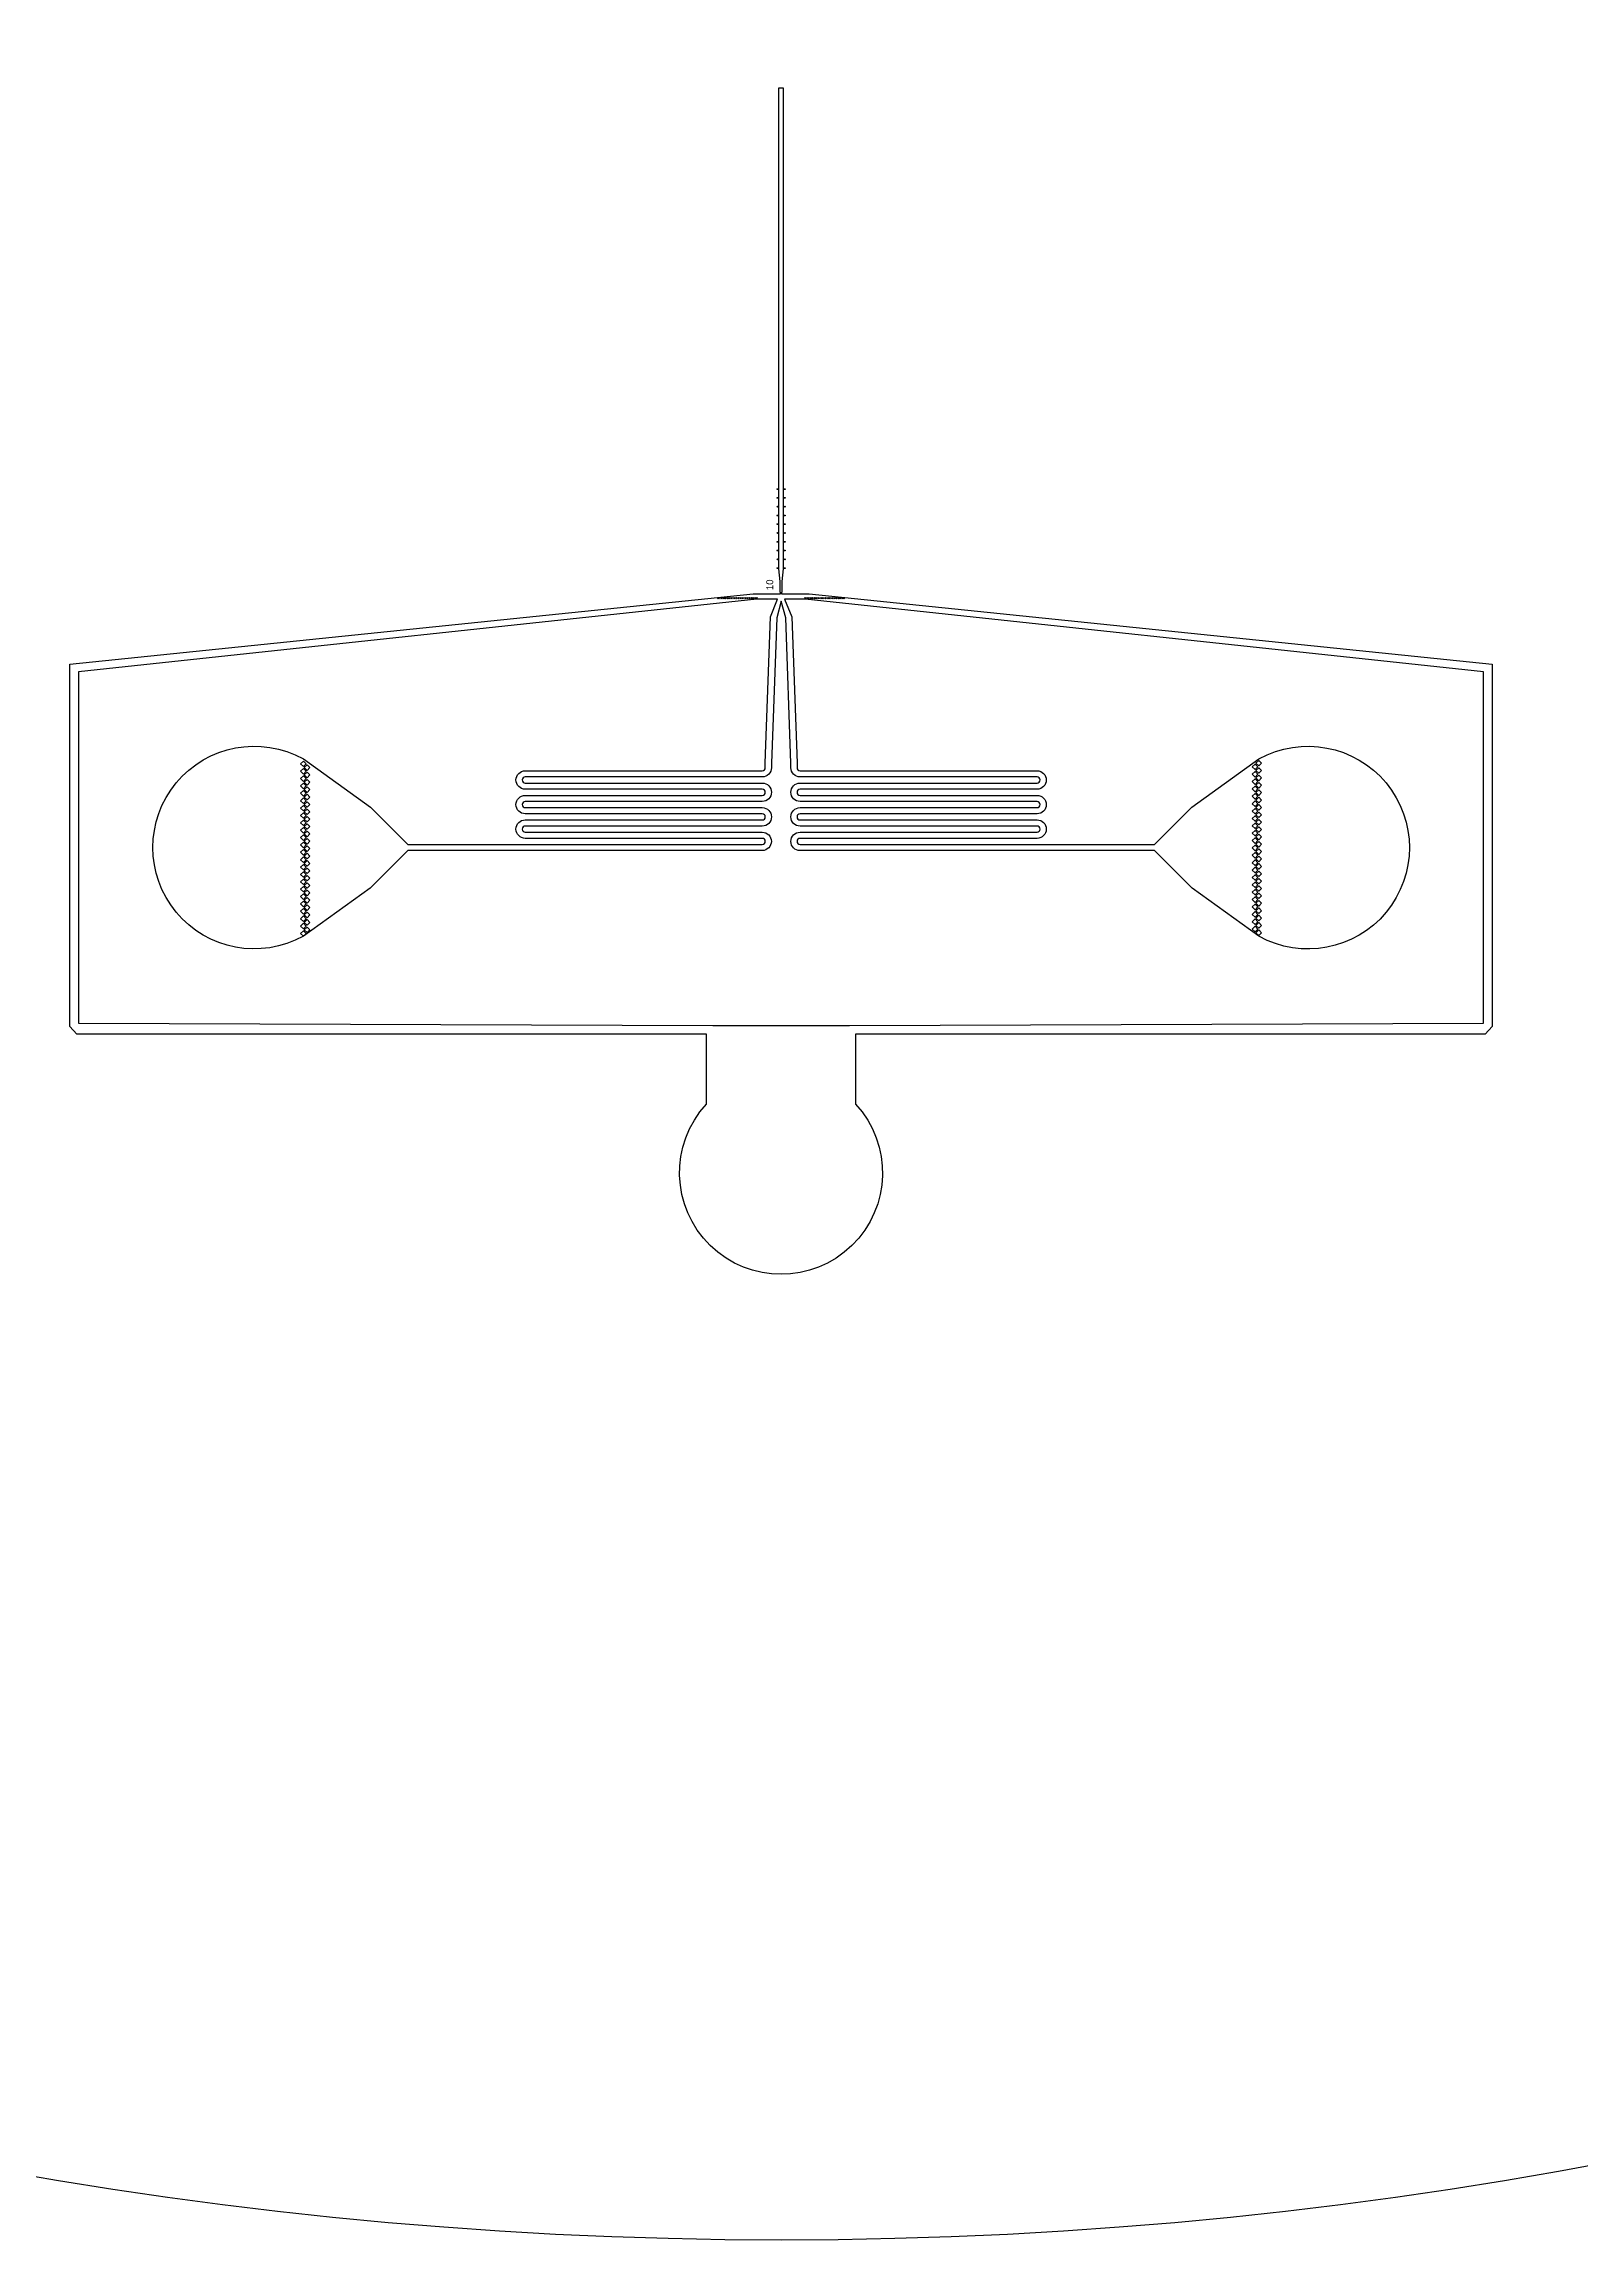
# Model space of a CAD drawing. Header units: inches. Extents: x -50 to 50, y -50 to 50.
# Drawn here: x -8.4 to 9.1, y -50 to -24.98 of the extents above; entities that cross this region are included whole.
import ezdxf

# ---------------------------------------------------------------- set-up
doc = ezdxf.new("R2010")
doc.units = ezdxf.units.IN
doc.header["$MEASUREMENT"] = 0
doc.styles.get("Standard").update_dxf_attribs({"font": 'arial.ttf'})

# ---------------------------------------------------------------- blocks, each defined once
blk = doc.blocks.new('*U19')
for centre in [(-0.042, 0), (0.042, 0)]:
    blk.add_circle(centre, 0.005)
blk = doc.blocks.new('*U20')
at = {"color": 0, "linetype": 'ByBlock', "lineweight": -2, "transparency": 16777216}
for p in [(0, 0.9), (0, 0.8), (0, 0.7), (0, 0.6), (0, 0.5), (0, 0.4), (0, 0.3), (0, 0.2), (0, 0.1), (0, 0)]:
    blk.add_blockref('*U19', p, dxfattribs=at)

msp = doc.modelspace()

# ---------------------------------------------------------------- linework, layer by layer
msp.add_lwpolyline([(0.02, -25.479), (0.02, -30.961), (0.005, -31.104), (0.005, -31.224), (0, -31.224), (0, -31.244), (0.314, -31.244), (8.095, -32.045), (8.095, -36.173), (8.015, -36.261), (0.844, -36.261), (0.844, -37.057, -2.283917), (-0.854, -37.057), (-0.854, -36.261), (-8.025, -36.261), (-8.105, -36.173), (-8.105, -32.045), (-0.324, -31.244), (-0.01, -31.244), (-0.01, -31.224), (-0.015, -31.224), (-0.015, -31.104), (-0.03, -30.961), (-0.03, -25.479)], format="xyb", close=True)
msp.add_lwpolyline([(4.083, -34.17), (0.212, -34.17, -1), (0.212, -33.96), (2.911, -33.96, 1), (2.911, -33.89), (0.212, -33.89, -1), (0.212, -33.68), (2.911, -33.68, 1), (2.911, -33.61), (0.212, -33.61, -1), (0.212, -33.4), (2.911, -33.4, 1), (2.911, -33.33), (0.212, -33.33, -0.414214), (0.107, -33.225), (0.107, -33.175), (0.049, -31.517), (-0.005, -31.329), (-0.055, -31.517), (-0.115, -33.175), (-0.115, -33.225, -0.414214), (-0.22, -33.33), (-2.919, -33.33, 1), (-2.919, -33.4), (-0.22, -33.4, -1), (-0.22, -33.61), (-2.919, -33.61, 1), (-2.919, -33.68), (-0.22, -33.68, -1), (-0.22, -33.89), (-2.919, -33.89, 1), (-2.919, -33.96), (-0.22, -33.96, -1), (-0.22, -34.169), (-4.092, -34.169), (-4.257, -34.169), (-4.684, -34.597), (-5.446, -35.145, -1.695798), (-5.446, -33.124), (-4.683, -33.674), (-4.257, -34.1), (-4.092, -34.1), (-0.22, -34.1, 0.999885), (-0.22, -34.03), (-2.919, -34.03, -1), (-2.919, -33.82), (-0.22, -33.82, 1), (-0.22, -33.75), (-2.919, -33.75, -1), (-2.919, -33.54), (-0.22, -33.54, 1), (-0.22, -33.47), (-2.919, -33.47, -1), (-2.919, -33.26), (-0.22, -33.26, 0.414214), (-0.185, -33.225), (-0.185, -33.174), (-0.125, -31.508), (-0.045, -31.304), (-0.28, -31.304), (-8.005, -32.134), (-8.005, -36.134), (-0.783, -36.161), (0.773, -36.161), (7.995, -36.134), (7.995, -32.134), (0.27, -31.304), (0.035, -31.304), (0.119, -31.508), (0.177, -33.174), (0.177, -33.225, 0.414214), (0.212, -33.26), (2.911, -33.26, -1), (2.911, -33.47), (0.212, -33.47, 1), (0.212, -33.54), (2.911, -33.54, -1), (2.911, -33.75), (0.212, -33.75, 1), (0.212, -33.82), (2.911, -33.82, -1), (2.911, -34.03), (0.212, -34.03, 0.999885), (0.212, -34.1), (4.083, -34.1), (4.249, -34.1), (4.674, -33.675), (5.438, -33.125, -1.695798), (5.438, -35.146), (4.677, -34.598), (4.249, -34.17), (4.083, -34.17)], format="xyb")
for points in [[(-0.714, -31.293), (-0.721, -31.286), (-0.728, -31.293), (-0.721, -31.301)], [(-0.693, -31.293), (-0.7, -31.286), (-0.707, -31.293), (-0.7, -31.301)], [(-0.672, -31.293), (-0.679, -31.286), (-0.686, -31.293), (-0.679, -31.301)], [(-0.651, -31.293), (-0.658, -31.286), (-0.665, -31.293), (-0.658, -31.301)], [(-0.63, -31.293), (-0.637, -31.286), (-0.644, -31.293), (-0.637, -31.301)], [(-0.609, -31.293), (-0.616, -31.286), (-0.623, -31.293), (-0.616, -31.301)], [(-0.588, -31.293), (-0.595, -31.286), (-0.602, -31.293), (-0.595, -31.301)], [(-0.567, -31.293), (-0.574, -31.286), (-0.581, -31.293), (-0.574, -31.301)], [(-0.546, -31.293), (-0.553, -31.286), (-0.56, -31.293), (-0.553, -31.301)], [(-0.525, -31.293), (-0.532, -31.286), (-0.539, -31.293), (-0.532, -31.301)], [(-0.504, -31.293), (-0.511, -31.286), (-0.518, -31.293), (-0.511, -31.301)], [(-0.483, -31.293), (-0.49, -31.286), (-0.497, -31.293), (-0.49, -31.301)], [(-0.462, -31.293), (-0.469, -31.286), (-0.476, -31.293), (-0.469, -31.301)], [(-0.441, -31.293), (-0.448, -31.286), (-0.455, -31.293), (-0.448, -31.301)], [(-0.42, -31.293), (-0.427, -31.286), (-0.434, -31.293), (-0.427, -31.301)], [(-0.399, -31.293), (-0.406, -31.286), (-0.413, -31.293), (-0.406, -31.301)], [(-0.378, -31.293), (-0.385, -31.286), (-0.392, -31.293), (-0.385, -31.301)], [(-0.357, -31.293), (-0.364, -31.286), (-0.371, -31.293), (-0.364, -31.301)], [(-0.336, -31.293), (-0.343, -31.286), (-0.35, -31.293), (-0.343, -31.301)], [(-0.315, -31.293), (-0.322, -31.286), (-0.329, -31.293), (-0.322, -31.301)], [(-0.294, -31.293), (-0.301, -31.286), (-0.308, -31.293), (-0.301, -31.301)], [(-0.273, -31.293), (-0.28, -31.286), (-0.287, -31.293), (-0.28, -31.301)], [(0.263, -31.293), (0.27, -31.286), (0.277, -31.293), (0.27, -31.301)], [(0.284, -31.293), (0.291, -31.286), (0.298, -31.293), (0.291, -31.301)], [(0.305, -31.293), (0.312, -31.286), (0.319, -31.293), (0.312, -31.301)], [(0.326, -31.293), (0.333, -31.286), (0.34, -31.293), (0.333, -31.301)], [(0.347, -31.293), (0.354, -31.286), (0.361, -31.293), (0.354, -31.301)], [(0.368, -31.293), (0.375, -31.286), (0.382, -31.293), (0.375, -31.301)], [(0.389, -31.293), (0.396, -31.286), (0.403, -31.293), (0.396, -31.301)], [(0.41, -31.293), (0.417, -31.286), (0.424, -31.293), (0.417, -31.301)], [(0.431, -31.293), (0.438, -31.286), (0.445, -31.293), (0.438, -31.301)], [(0.452, -31.293), (0.459, -31.286), (0.466, -31.293), (0.459, -31.301)], [(0.473, -31.293), (0.48, -31.286), (0.487, -31.293), (0.48, -31.301)], [(0.494, -31.293), (0.501, -31.286), (0.508, -31.293), (0.501, -31.301)], [(0.515, -31.293), (0.522, -31.286), (0.529, -31.293), (0.522, -31.301)], [(0.536, -31.293), (0.543, -31.286), (0.55, -31.293), (0.543, -31.301)], [(0.557, -31.293), (0.564, -31.286), (0.571, -31.293), (0.564, -31.301)], [(0.578, -31.293), (0.585, -31.286), (0.592, -31.293), (0.585, -31.301)], [(0.599, -31.293), (0.606, -31.286), (0.613, -31.293), (0.606, -31.301)], [(0.62, -31.293), (0.627, -31.286), (0.634, -31.293), (0.627, -31.301)], [(0.641, -31.293), (0.648, -31.286), (0.655, -31.293), (0.648, -31.301)], [(0.662, -31.293), (0.669, -31.286), (0.676, -31.293), (0.669, -31.301)], [(0.683, -31.293), (0.69, -31.286), (0.697, -31.293), (0.69, -31.301)], [(0.704, -31.293), (0.711, -31.286), (0.718, -31.293), (0.711, -31.301)], [(-5.478, -33.181), (-5.446, -33.149), (-5.414, -33.181), (-5.446, -33.213)], [(-5.446, -33.297), (-5.478, -33.265), (-5.446, -33.233), (-5.414, -33.265)], [(-5.436, -33.223), (-5.404, -33.191), (-5.372, -33.223), (-5.404, -33.255)], [(-5.436, -33.307), (-5.404, -33.275), (-5.372, -33.307), (-5.404, -33.339)], [(5.426, -33.215), (5.394, -33.184), (5.362, -33.215), (5.394, -33.247)], [(5.426, -33.299), (5.394, -33.268), (5.362, -33.299), (5.394, -33.331)], [(5.468, -33.173), (5.436, -33.142), (5.404, -33.173), (5.436, -33.205)], [(5.436, -33.289), (5.468, -33.257), (5.436, -33.226), (5.404, -33.257)], [(-5.446, -33.381), (-5.478, -33.349), (-5.446, -33.317), (-5.414, -33.349)], [(-5.446, -33.465), (-5.478, -33.433), (-5.446, -33.401), (-5.414, -33.433)], [(-5.446, -33.549), (-5.478, -33.517), (-5.446, -33.486), (-5.414, -33.517)], [(-5.436, -33.391), (-5.404, -33.359), (-5.372, -33.391), (-5.404, -33.423)], [(-5.404, -33.444), (-5.372, -33.475), (-5.404, -33.507), (-5.436, -33.475)], [(-5.404, -33.528), (-5.372, -33.559), (-5.404, -33.591), (-5.436, -33.559)], [(5.426, -33.383), (5.394, -33.352), (5.362, -33.383), (5.394, -33.415)], [(5.394, -33.436), (5.362, -33.467), (5.394, -33.499), (5.426, -33.467)], [(5.394, -33.52), (5.362, -33.551), (5.394, -33.583), (5.426, -33.551)], [(5.436, -33.373), (5.468, -33.341), (5.436, -33.31), (5.404, -33.341)], [(5.436, -33.457), (5.468, -33.425), (5.436, -33.394), (5.404, -33.425)], [(5.436, -33.541), (5.468, -33.509), (5.436, -33.478), (5.404, -33.509)], [(-5.446, -33.633), (-5.478, -33.601), (-5.446, -33.57), (-5.414, -33.601)], [(-5.446, -33.717), (-5.478, -33.685), (-5.446, -33.654), (-5.414, -33.685)], [(-5.446, -33.801), (-5.478, -33.769), (-5.446, -33.738), (-5.414, -33.769)], [(-5.404, -33.612), (-5.372, -33.643), (-5.404, -33.675), (-5.436, -33.643)], [(-5.404, -33.696), (-5.372, -33.727), (-5.404, -33.759), (-5.436, -33.727)], [(5.394, -33.604), (5.362, -33.635), (5.394, -33.667), (5.426, -33.635)], [(5.394, -33.688), (5.362, -33.719), (5.394, -33.751), (5.426, -33.719)], [(5.394, -33.772), (5.362, -33.803), (5.394, -33.835), (5.426, -33.803)], [(5.436, -33.625), (5.468, -33.593), (5.436, -33.562), (5.404, -33.593)], [(5.436, -33.709), (5.468, -33.677), (5.436, -33.646), (5.404, -33.677)], [(5.436, -33.793), (5.468, -33.761), (5.436, -33.73), (5.404, -33.761)], [(-5.446, -33.885), (-5.478, -33.853), (-5.446, -33.822), (-5.414, -33.853)], [(-5.446, -33.969), (-5.478, -33.937), (-5.446, -33.906), (-5.414, -33.937)], [(-5.446, -34.053), (-5.478, -34.021), (-5.446, -33.99), (-5.414, -34.021)], [(-5.446, -34.053), (-5.478, -34.021), (-5.446, -33.99), (-5.414, -34.021)], [(-5.404, -33.78), (-5.372, -33.811), (-5.404, -33.843), (-5.436, -33.811)], [(-5.404, -33.864), (-5.372, -33.895), (-5.404, -33.927), (-5.436, -33.895)], [(-5.404, -33.948), (-5.372, -33.979), (-5.404, -34.011), (-5.436, -33.979)], [(5.394, -33.856), (5.362, -33.887), (5.394, -33.919), (5.426, -33.887)], [(5.394, -33.94), (5.362, -33.971), (5.394, -34.003), (5.426, -33.971)], [(5.426, -34.055), (5.394, -34.024), (5.362, -34.055), (5.394, -34.087)], [(5.436, -33.877), (5.468, -33.845), (5.436, -33.814), (5.404, -33.845)], [(5.436, -33.961), (5.468, -33.929), (5.436, -33.898), (5.404, -33.929)], [(5.436, -34.045), (5.468, -34.013), (5.436, -33.982), (5.404, -34.013)], [(5.436, -34.045), (5.468, -34.013), (5.436, -33.982), (5.404, -34.013)], [(-5.446, -34.137), (-5.478, -34.105), (-5.446, -34.074), (-5.414, -34.105)], [(-5.446, -34.221), (-5.478, -34.189), (-5.446, -34.158), (-5.414, -34.189)], [(-5.478, -34.273), (-5.446, -34.242), (-5.414, -34.273), (-5.446, -34.305)], [(-5.436, -34.063), (-5.404, -34.032), (-5.372, -34.063), (-5.404, -34.095)], [(-5.436, -34.147), (-5.404, -34.116), (-5.372, -34.147), (-5.404, -34.179)], [(-5.404, -34.2), (-5.372, -34.231), (-5.404, -34.263), (-5.436, -34.231)], [(5.426, -34.139), (5.394, -34.108), (5.362, -34.139), (5.394, -34.171)], [(5.394, -34.192), (5.362, -34.223), (5.394, -34.255), (5.426, -34.223)], [(5.426, -34.307), (5.394, -34.276), (5.362, -34.307), (5.394, -34.339)], [(5.436, -34.129), (5.468, -34.097), (5.436, -34.066), (5.404, -34.097)], [(5.436, -34.213), (5.468, -34.181), (5.436, -34.15), (5.404, -34.181)], [(5.468, -34.265), (5.436, -34.234), (5.404, -34.265), (5.436, -34.297)], [(-5.446, -34.389), (-5.478, -34.357), (-5.446, -34.326), (-5.414, -34.357)], [(-5.446, -34.473), (-5.478, -34.441), (-5.446, -34.41), (-5.414, -34.441)], [(-5.446, -34.557), (-5.478, -34.525), (-5.446, -34.494), (-5.414, -34.525)], [(-5.436, -34.315), (-5.404, -34.284), (-5.372, -34.315), (-5.404, -34.347)], [(-5.436, -34.399), (-5.404, -34.368), (-5.372, -34.399), (-5.404, -34.431)], [(-5.436, -34.483), (-5.404, -34.452), (-5.372, -34.483), (-5.404, -34.515)], [(5.426, -34.391), (5.394, -34.36), (5.362, -34.391), (5.394, -34.423)], [(5.426, -34.475), (5.394, -34.444), (5.362, -34.475), (5.394, -34.507)], [(5.394, -34.528), (5.362, -34.559), (5.394, -34.591), (5.426, -34.559)], [(5.436, -34.381), (5.468, -34.349), (5.436, -34.318), (5.404, -34.349)], [(5.436, -34.465), (5.468, -34.433), (5.436, -34.402), (5.404, -34.433)], [(5.436, -34.549), (5.468, -34.517), (5.436, -34.486), (5.404, -34.517)], [(-5.446, -34.641), (-5.478, -34.609), (-5.446, -34.578), (-5.414, -34.609)], [(-5.446, -34.725), (-5.478, -34.693), (-5.446, -34.662), (-5.414, -34.693)], [(-5.446, -34.809), (-5.478, -34.777), (-5.446, -34.746), (-5.414, -34.777)], [(-5.404, -34.536), (-5.372, -34.567), (-5.404, -34.599), (-5.436, -34.567)], [(-5.404, -34.62), (-5.372, -34.651), (-5.404, -34.683), (-5.436, -34.651)], [(-5.404, -34.704), (-5.372, -34.735), (-5.404, -34.767), (-5.436, -34.735)], [(5.394, -34.612), (5.362, -34.643), (5.394, -34.675), (5.426, -34.643)], [(5.394, -34.696), (5.362, -34.727), (5.394, -34.759), (5.426, -34.727)], [(5.436, -34.633), (5.468, -34.601), (5.436, -34.57), (5.404, -34.601)], [(5.436, -34.717), (5.468, -34.685), (5.436, -34.654), (5.404, -34.685)], [(5.436, -34.801), (5.468, -34.77), (5.436, -34.738), (5.404, -34.77)], [(-5.446, -34.893), (-5.478, -34.861), (-5.446, -34.83), (-5.414, -34.861)], [(-5.446, -34.977), (-5.478, -34.945), (-5.446, -34.914), (-5.414, -34.945)], [(-5.446, -35.061), (-5.478, -35.029), (-5.446, -34.998), (-5.414, -35.029)], [(-5.404, -34.788), (-5.372, -34.819), (-5.404, -34.851), (-5.436, -34.819)], [(-5.404, -34.872), (-5.372, -34.903), (-5.404, -34.935), (-5.436, -34.903)], [(-5.404, -34.956), (-5.372, -34.987), (-5.404, -35.019), (-5.436, -34.987)], [(5.394, -34.78), (5.362, -34.812), (5.394, -34.843), (5.426, -34.812)], [(5.394, -34.864), (5.362, -34.896), (5.394, -34.927), (5.426, -34.896)], [(5.394, -34.948), (5.362, -34.98), (5.394, -35.011), (5.426, -34.98)], [(5.436, -34.885), (5.468, -34.854), (5.436, -34.822), (5.404, -34.854)], [(5.436, -34.969), (5.468, -34.938), (5.436, -34.906), (5.404, -34.938)], [(5.436, -35.053), (5.468, -35.022), (5.436, -34.99), (5.404, -35.022)], [(-5.446, -35.145), (-5.478, -35.113), (-5.446, -35.082), (-5.414, -35.113)], [(-5.404, -35.04), (-5.372, -35.071), (-5.404, -35.103), (-5.436, -35.071)], [(5.394, -35.032), (5.362, -35.064), (5.394, -35.095), (5.426, -35.064)], [(5.436, -35.137), (5.468, -35.106), (5.436, -35.074), (5.404, -35.106)]]:
    msp.add_lwpolyline(points, close=True)
msp.add_circle((0, 0), 50)

# ---------------------------------------------------------------- block references
msp.add_blockref('*U20', (-0.005, -30.951))

# ---------------------------------------------------------------- texts
at = {"insert": (-0.173, -31.202), "char_height": 0.0785, "attachment_point": 1, "rotation": 90}
msp.add_mtext_dynamic_manual_height_columns('10', width=0.27962, gutter_width=1, heights=[0.136], dxfattribs=at)

doc.saveas('drawing.dxf')
